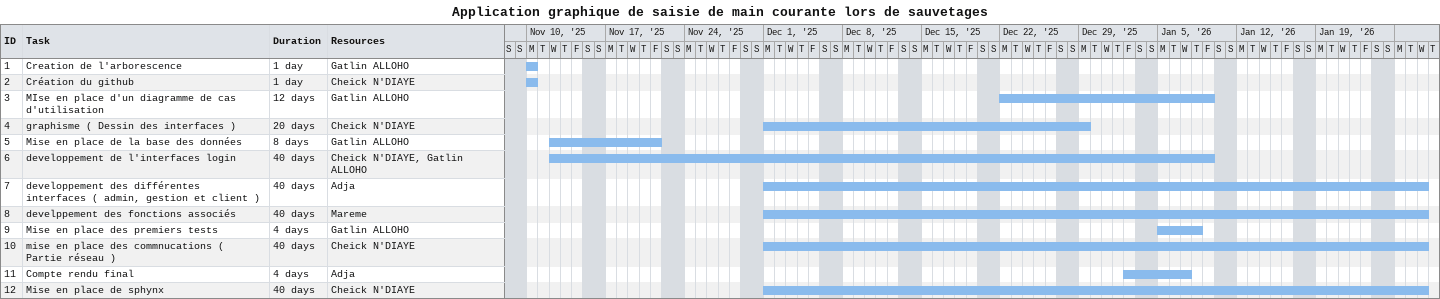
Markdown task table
Application graphique de saisie de main courante lors de sauvetages

| ID | Task | Duration | Start | Finish | Resources |
|---|---|---|---|---|---|
| 1 | Creation de l'arborescence | 1d | 2025-11-10 | 2025-11-10 | Gatlin ALLOHO |
| 2 | Création du github | 1d | 2025-11-10 | 2025-11-10 | Cheick N'DIAYE |
| 3 | MIse en place d'un diagramme de cas d'utilisation | 12d | 2025-12-22 | 2026-01-09 | Gatlin ALLOHO |
| 4 | graphisme ( Dessin des interfaces ) | 20d | 2025-12-01 | 2025-12-29 | Cheick N'DIAYE |
| 5 | Mise en place de la base des données | 8d | 2025-11-12 | 2025-11-21 | Gatlin ALLOHO |
| 6 | developpement de l'interfaces login | 40d | 2025-11-12 | 2026-01-09 | Cheick N'DIAYE, Gatlin ALLOHO |
| 7 | developpement des différentes interfaces ( admin, gestion et client ) | 40d | 2025-12-01 | 2026-01-28 | Adja |
| 8 | develppement des fonctions associés | 40d | 2025-12-01 | 2026-01-28 | Mareme |
| 9 | Mise en place des premiers tests | 4d | 2026-01-05 | 2026-01-08 | Gatlin ALLOHO |
| 10 | mise en place des commnucations ( Partie réseau ) | 40d | 2025-12-01 | 2026-01-28 | Cheick N'DIAYE |
| 11 | Compte rendu final | 4d | 2026-01-02 | 2026-01-07 | Adja |
| 12 | Mise en place de sphynx | 40d | 2025-12-01 | 2026-01-28 | Cheick N'DIAYE |
